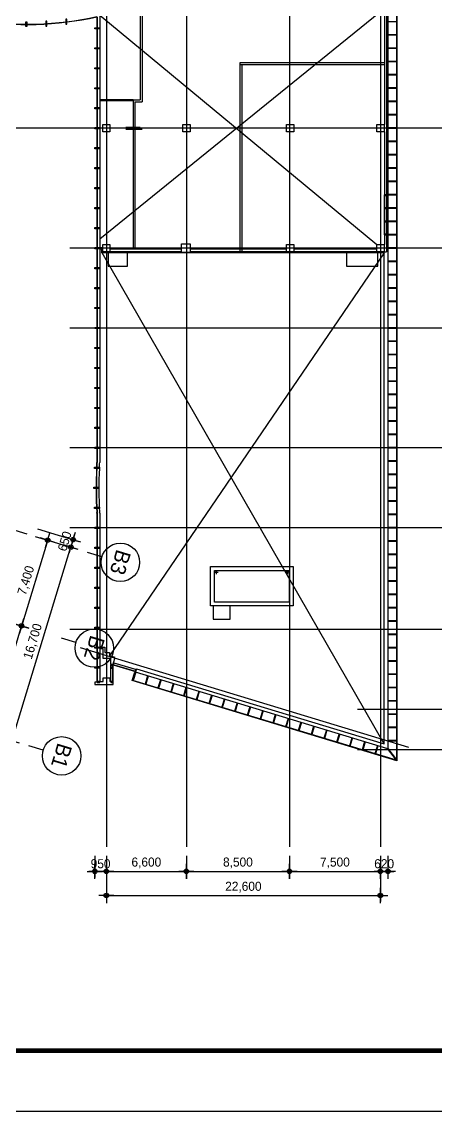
# Model space of a CAD drawing. Header units: metres. Extents: x 630750 to 860239, y 578133 to 726633.
# Drawn here: x 740933 to 775105, y 578133 to 668101 of the extents above; entities that cross this region are included whole.
import ezdxf
from ezdxf.enums import TextEntityAlignment as Align

# ---------------------------------------------------------------- set-up
doc = ezdxf.new("R2010")
doc.units = ezdxf.units.M
doc.header["$LTSCALE"] = 300
doc.linetypes.add('CEN', pattern=[62, 60, -1, 0, -1])
doc.layers.get('Defpoints').update_dxf_attribs({"color": 8})
for name, color, linetype in [('001dmp-FORM', 7, 'Continuous'), ('A-AL', 6, 'Continuous'), ('A-CEN', 1, 'CEN'), ('A-CEN-1', 1, 'Continuous'), ('A-CIRC', 6, 'Continuous'), ('A-CON', 2, 'Continuous'), ('A-DIM', 7, 'Continuous'), ('A-ELE-4', 4, 'Continuous'), ('A-GRID-DIMS', 14, 'Continuous'), ('A-HAT-1', 9, 'Continuous'), ('A-WAL-BLK', 3, 'Continuous'), ('A-WAL-DW', 7, 'Continuous'), ('A-WIN-GLASS', 4, 'Continuous'), ('AL', 4, 'Continuous'), ('DIM', 7, 'Continuous'), ('STL1', 4, 'Continuous'), ('WID', 4, 'Continuous'), ('외장그레이팅', 4, 'Continuous'), ('특수설계 영역', 225, 'Continuous'), ('프레임', 5, 'Continuous')]:
    doc.layers.add(name, color=color, linetype=linetype)
doc.styles.add('TEXT(돋음)', font='')
doc.styles.add('돋움', font='')
doc.styles.get('TEXT(돋음)').set_extended_font_data('Dotum')
doc.styles.get('돋움').set_extended_font_data('Dotum')
doc.dimstyles.new('DIM250', dxfattribs={"dimscale": 250, "dimtxt": 3, "dimasz": 1, "dimexe": 2, "dimexo": 3, "dimgap": 1, "dimtad": 1, "dimdec": 0, "dimzin": 0, "dimdsep": 46, "dimlunit": 6, "dimtxsty": 'TEXT(돋음)', "dimblk": 'Z_DOT', "dimcen": 2.5, "dimdle": 2, "dimclrd": 256, "dimclre": 256, "dimclrt": 3, "dimadec": 0, "dimazin": 0, "dimtfac": 1, "dimtdec": 0, "dimtix": 1, "dimtmove": 2, "dimatfit": 3, "dimldrblk": 'Z_DOT', "dimfxl": 1, "dimtolj": 1, "dimtzin": 0, "dimarcsym": 0})

# ---------------------------------------------------------------- blocks, each defined once
blk = doc.blocks.new('Z_DOT')
at = {"layer": 'DIM', "color": 7}
for p, q in [((-2.5, 0), (2.5, 0)), ((0, -2.5), (0, 2.5))]:
    blk.add_line(p, q, dxfattribs=at)
for radius in [0.75, 0.375]:
    blk.add_circle((0, 0), radius, dxfattribs=at)
blk = doc.blocks.new('*D77')
at = {"layer": 'A-DIM', "lineweight": -2, "transparency": 16777216}
for p, q in [((770504, 599220), (770504, 597442)), ((771125, 599220), (771125, 597442)), ((770254, 597942), (770004, 597942)), ((770504, 597942), (771125, 597942)), ((771375, 597942), (771625, 597942))]:
    blk.add_line(p, q, dxfattribs=at)
at = {"layer": 'Defpoints', "color": 0, "transparency": 16777216}
for p in [(770504, 599970), (771125, 599970), (771125, 597942)]:
    blk.add_point(p, dxfattribs=at)
at = {"layer": 'A-DIM', "lineweight": -2, "transparency": 16777216, "xscale": 250, "yscale": 250, "zscale": 250}
blk.add_blockref('Z_DOT', (770504, 597942), dxfattribs=at)
at = {"layer": 'A-DIM', "lineweight": -2, "transparency": 16777216, "xscale": 250, "yscale": 250, "zscale": 250, "rotation": 180}
blk.add_blockref('Z_DOT', (771125, 597942), dxfattribs=at)
at = {"layer": 'A-DIM', "color": 3, "transparency": 16777216, "insert": (770814, 598567), "char_height": 750, "attachment_point": 5, "style": 'TEXT(돋음)'}
blk.add_mtext('\\A1;620', dxfattribs=at)
blk = doc.blocks.new('*D44')
at = {"layer": 'A-DIM', "lineweight": -2, "transparency": 16777216}
for p, q in [((746954, 599220), (746954, 597442)), ((747904, 599220), (747904, 597442)), ((746704, 597942), (746454, 597942)), ((747904, 597942), (746954, 597942)), ((748154, 597942), (748404, 597942))]:
    blk.add_line(p, q, dxfattribs=at)
at = {"layer": 'Defpoints', "color": 0, "transparency": 16777216}
for p in [(746954, 599970), (747904, 599970), (746954, 597942)]:
    blk.add_point(p, dxfattribs=at)
at = {"layer": 'A-DIM', "lineweight": -2, "transparency": 16777216, "xscale": 250, "yscale": 250, "zscale": 250}
blk.add_blockref('Z_DOT', (746954, 597942), dxfattribs=at)
at = {"layer": 'A-DIM', "lineweight": -2, "transparency": 16777216, "xscale": 250, "yscale": 250, "zscale": 250, "rotation": 180}
blk.add_blockref('Z_DOT', (747904, 597942), dxfattribs=at)
at = {"layer": 'A-DIM', "color": 3, "transparency": 16777216, "insert": (747429, 598567), "char_height": 750, "attachment_point": 5, "style": 'TEXT(돋음)'}
blk.add_mtext('\\A1;950', dxfattribs=at)
blk = doc.blocks.new('*D45')
at = {"layer": 'A-DIM', "lineweight": -2, "transparency": 16777216}
for p, q in [((747904, 599220), (747904, 597442)), ((754504, 599220), (754504, 597442)), ((748154, 597942), (754254, 597942))]:
    blk.add_line(p, q, dxfattribs=at)
at = {"layer": 'Defpoints', "color": 0, "transparency": 16777216}
for p in [(747904, 599970), (754504, 599970), (754504, 597942)]:
    blk.add_point(p, dxfattribs=at)
at = {"layer": 'A-DIM', "lineweight": -2, "transparency": 16777216, "xscale": 250, "yscale": 250, "zscale": 250, "rotation": 180}
blk.add_blockref('Z_DOT', (747904, 597942), dxfattribs=at)
at = {"layer": 'A-DIM', "lineweight": -2, "transparency": 16777216, "xscale": 250, "yscale": 250, "zscale": 250}
blk.add_blockref('Z_DOT', (754504, 597942), dxfattribs=at)
at = {"layer": 'A-DIM', "color": 3, "transparency": 16777216, "insert": (751204, 598639), "char_height": 750, "attachment_point": 5, "style": 'TEXT(돋음)'}
blk.add_mtext('\\A1;6,600', dxfattribs=at)
blk = doc.blocks.new('*D46')
at = {"layer": 'A-DIM', "lineweight": -2, "transparency": 16777216}
for p, q in [((747904, 599220), (747904, 595442)), ((770504, 599220), (770504, 595442)), ((748154, 595942), (770254, 595942))]:
    blk.add_line(p, q, dxfattribs=at)
at = {"layer": 'Defpoints', "color": 0, "transparency": 16777216}
for p in [(747904, 599970), (770504, 599970), (770504, 595942)]:
    blk.add_point(p, dxfattribs=at)
at = {"layer": 'A-DIM', "lineweight": -2, "transparency": 16777216, "xscale": 250, "yscale": 250, "zscale": 250, "rotation": 180}
blk.add_blockref('Z_DOT', (747904, 595942), dxfattribs=at)
at = {"layer": 'A-DIM', "lineweight": -2, "transparency": 16777216, "xscale": 250, "yscale": 250, "zscale": 250}
blk.add_blockref('Z_DOT', (770504, 595942), dxfattribs=at)
at = {"layer": 'A-DIM', "color": 3, "transparency": 16777216, "insert": (759204, 596639), "char_height": 750, "attachment_point": 5, "style": 'TEXT(돋음)'}
blk.add_mtext('\\A1;22,600', dxfattribs=at)
blk = doc.blocks.new('*D47')
at = {"layer": 'A-DIM', "lineweight": -2, "transparency": 16777216}
for p, q in [((754504, 599220), (754504, 597442)), ((763004, 599220), (763004, 597442)), ((754754, 597942), (762754, 597942))]:
    blk.add_line(p, q, dxfattribs=at)
at = {"layer": 'Defpoints', "color": 0, "transparency": 16777216}
for p in [(754504, 599970), (763004, 599970), (763004, 597942)]:
    blk.add_point(p, dxfattribs=at)
at = {"layer": 'A-DIM', "lineweight": -2, "transparency": 16777216, "xscale": 250, "yscale": 250, "zscale": 250, "rotation": 180}
blk.add_blockref('Z_DOT', (754504, 597942), dxfattribs=at)
at = {"layer": 'A-DIM', "lineweight": -2, "transparency": 16777216, "xscale": 250, "yscale": 250, "zscale": 250}
blk.add_blockref('Z_DOT', (763004, 597942), dxfattribs=at)
at = {"layer": 'A-DIM', "color": 3, "transparency": 16777216, "insert": (758754, 598639), "char_height": 750, "attachment_point": 5, "style": 'TEXT(돋음)'}
blk.add_mtext('\\A1;8,500', dxfattribs=at)
blk = doc.blocks.new('*D48')
at = {"layer": 'A-DIM', "lineweight": -2, "transparency": 16777216}
for p, q in [((763004, 599220), (763004, 597442)), ((770504, 599220), (770504, 597442)), ((763254, 597942), (770254, 597942))]:
    blk.add_line(p, q, dxfattribs=at)
at = {"layer": 'Defpoints', "color": 0, "transparency": 16777216}
for p in [(763004, 599970), (770504, 599970), (770504, 597942)]:
    blk.add_point(p, dxfattribs=at)
at = {"layer": 'A-DIM', "lineweight": -2, "transparency": 16777216, "xscale": 250, "yscale": 250, "zscale": 250, "rotation": 180}
blk.add_blockref('Z_DOT', (763004, 597942), dxfattribs=at)
at = {"layer": 'A-DIM', "lineweight": -2, "transparency": 16777216, "xscale": 250, "yscale": 250, "zscale": 250}
blk.add_blockref('Z_DOT', (770504, 597942), dxfattribs=at)
at = {"layer": 'A-DIM', "color": 3, "transparency": 16777216, "insert": (766754, 598639), "char_height": 750, "attachment_point": 5, "style": 'TEXT(돋음)'}
blk.add_mtext('\\A1;7,500', dxfattribs=at)
blk = doc.blocks.new('*U11')
blk.add_line((0, 5), (0, 0))
blk.add_circle((0, 11.35), 6.35)
at = {"color": 3, "style": '돋움'}
blk.add_attdef('NO', text='', height=5, dxfattribs=at).set_placement((0, 11.35), align=Align.MIDDLE_CENTER)
blk = doc.blocks.new('*D57')
at = {"layer": 'A-DIM', "lineweight": -2, "transparency": 16777216}
for p, q in [((742030, 625605), (743538, 625147)), ((742987, 625053), (740984, 618450)), ((739881, 618524), (741389, 618066))]:
    blk.add_line(p, q, dxfattribs=at)
at = {"layer": 'Defpoints', "color": 0, "transparency": 16777216}
for p in [(741312, 625823), (739164, 618741), (740911, 618211)]:
    blk.add_point(p, dxfattribs=at)
at = {"layer": 'A-DIM', "lineweight": -2, "transparency": 16777216, "xscale": 250, "yscale": 250, "zscale": 250}
for p, rotation in [((743060, 625292), 73.12000000000005), ((740911, 618211), 253.1200000000001)]:
    blk.add_blockref('Z_DOT', p, dxfattribs=dict(at, rotation=rotation))
at = {"layer": 'A-DIM', "color": 3, "transparency": 16777216, "insert": (741318, 621954), "char_height": 750, "attachment_point": 5, "rotation": 73.12, "style": 'TEXT(돋음)'}
blk.add_mtext('\\A1;7,400', dxfattribs=at)
blk = doc.blocks.new('*D58')
at = {"layer": 'A-DIM', "lineweight": -2, "transparency": 16777216}
for p, q in [((739881, 618524), (741389, 618066)), ((740838, 617972), (738283, 609551)), ((737181, 609624), (738689, 609167))]:
    blk.add_line(p, q, dxfattribs=at)
at = {"layer": 'Defpoints', "color": 0, "transparency": 16777216}
for p in [(739164, 618741), (736463, 609842), (738211, 609312)]:
    blk.add_point(p, dxfattribs=at)
at = {"layer": 'A-DIM', "lineweight": -2, "transparency": 16777216, "xscale": 250, "yscale": 250, "zscale": 250}
for p, rotation in [((740911, 618211), 73.12000000000221), ((738211, 609312), 253.1200000000022)]:
    blk.add_blockref('Z_DOT', p, dxfattribs=dict(at, rotation=rotation))
at = {"layer": 'A-DIM', "color": 3, "transparency": 16777216, "insert": (738893, 613964), "char_height": 750, "attachment_point": 5, "rotation": 73.12, "style": 'TEXT(돋음)'}
blk.add_mtext('\\A1;9,300', dxfattribs=at)
blk = doc.blocks.new('*D59')
at = {"layer": 'A-DIM', "lineweight": -2, "transparency": 16777216}
for p, q in [((742030, 625605), (745452, 624566)), ((740197, 608970), (744901, 624472)), ((737181, 609624), (740603, 608586))]:
    blk.add_line(p, q, dxfattribs=at)
at = {"layer": 'Defpoints', "color": 0, "transparency": 16777216}
for p in [(741312, 625823), (744974, 624712), (736463, 609842)]:
    blk.add_point(p, dxfattribs=at)
at = {"layer": 'A-DIM', "lineweight": -2, "transparency": 16777216, "xscale": 250, "yscale": 250, "zscale": 250}
for p, rotation in [((744974, 624712), 73.11999999999823), ((740124, 608731), 253.1199999999982)]:
    blk.add_blockref('Z_DOT', p, dxfattribs=dict(at, rotation=rotation))
at = {"layer": 'A-DIM', "color": 3, "transparency": 16777216, "insert": (741881, 616924), "char_height": 750, "attachment_point": 5, "rotation": 73.12, "style": 'TEXT(돋음)'}
blk.add_mtext('\\A1;16,700', dxfattribs=at)
blk = doc.blocks.new('*D60')
at = {"layer": 'A-DIM', "lineweight": -2, "transparency": 16777216}
for p, q in [((742219, 626227), (745641, 625188)), ((742030, 625605), (745452, 624566)), ((745162, 625334), (744974, 624712)), ((745235, 625573), (745308, 625812)), ((744901, 624472), (744828, 624233))]:
    blk.add_line(p, q, dxfattribs=at)
at = {"layer": 'Defpoints', "color": 0, "transparency": 16777216}
for p in [(741501, 626445), (741312, 625823), (744974, 624712)]:
    blk.add_point(p, dxfattribs=at)
at = {"layer": 'A-DIM', "lineweight": -2, "transparency": 16777216, "xscale": 250, "yscale": 250, "zscale": 250}
for p, rotation in [((744974, 624712), 73.11999999998278), ((745162, 625334), 253.1199999999828)]:
    blk.add_blockref('Z_DOT', p, dxfattribs=dict(at, rotation=rotation))
at = {"layer": 'A-DIM', "color": 3, "transparency": 16777216, "insert": (744469, 625204), "char_height": 750, "attachment_point": 5, "rotation": 73.12, "style": 'TEXT(돋음)'}
blk.add_mtext('\\A1;650', dxfattribs=at)
blk = doc.blocks.new('xref-sheet(건축)')
at = {"layer": '001dmp-FORM', "color": 30}
blk.add_lwpolyline([(8410, 5940), (0, 5940), (0, 0), (8410, 0)], close=True, dxfattribs=at)
at = {"layer": '001dmp-FORM', "const_width": 15}
blk.add_lwpolyline([(300, 200), (300, 5740), (8210, 5740), (8210, 200)], close=True, dxfattribs=at)

msp = doc.modelspace()

# ---------------------------------------------------------------- linework, layer by layer
for points in [[(741354.4, 667699.1), (741254.4, 667699.1), (741254.4, 668099.1), (741354.4, 668099.1)], [(742904.4, 667753), (743004.4, 667753), (743004.4, 668153), (742904.4, 668153)], [(744554.4, 667911.8), (744654.4, 667911.8), (744654.4, 668311.8), (744554.4, 668311.8)], [(746955, 667510.3), (746955, 667610.3), (747355, 667610.3), (747355, 667510.3)], [(746955, 665860.3), (746955, 665960.3), (747355, 665960.3), (747355, 665860.3)], [(746955, 664210.3), (746955, 664310.3), (747355, 664310.3), (747355, 664210.3)], [(746955, 662560.3), (746955, 662660.3), (747355, 662660.3), (747355, 662560.3)], [(746955, 660910.3), (746955, 661010.3), (747355, 661010.3), (747355, 660910.3)], [(746955, 659260.3), (746955, 659360.3), (747355, 659360.3), (747355, 659260.3)], [(746955, 657610.3), (746955, 657710.3), (747355, 657710.3), (747355, 657610.3)], [(746955, 655960.3), (746955, 656060.3), (747355, 656060.3), (747355, 655960.3)], [(746955, 654310.3), (746955, 654410.3), (747355, 654410.3), (747355, 654310.3)], [(746955, 652660.3), (746955, 652760.3), (747355, 652760.3), (747355, 652660.3)], [(746955, 651010.3), (746955, 651110.3), (747355, 651110.3), (747355, 651010.3)], [(746955, 649360.3), (746955, 649460.3), (747355, 649460.3), (747355, 649360.3)], [(746955, 647710.3), (746955, 647810.3), (747355, 647810.3), (747355, 647710.3)], [(746955, 646060.3), (746955, 646160.3), (747355, 646160.3), (747355, 646060.3)], [(746955, 644410.3), (746955, 644510.3), (747355, 644510.3), (747355, 644410.3)], [(746955, 642760.3), (746955, 642860.3), (747355, 642860.3), (747355, 642760.3)], [(746955, 641110.3), (746955, 641210.3), (747355, 641210.3), (747355, 641110.3)], [(746955, 639460.3), (746955, 639560.3), (747355, 639560.3), (747355, 639460.3)], [(746955, 637810.3), (746955, 637910.3), (747355, 637910.3), (747355, 637810.3)], [(746955, 636160.2), (746955, 636260.2), (747355, 636260.2), (747355, 636160.2)], [(746955, 634510.2), (746955, 634610.2), (747355, 634610.2), (747355, 634510.2)], [(746955, 632860.4), (746955, 632960.4), (747355, 632960.4), (747355, 632860.4)], [(746929.7, 631210.3), (746929.7, 631310.3), (747329.7, 631310.3), (747329.7, 631210.3)], [(746880.4, 629560.2), (746880.4, 629660.2), (747280.4, 629660.2), (747280.4, 629560.2)], [(746928.9, 627910.3), (746928.9, 628010.3), (747328.9, 628010.3), (747328.9, 627910.3)], [(746955, 626260.2), (746955, 626360.2), (747355, 626360.2), (747355, 626260.2)], [(746955, 624610.3), (746955, 624710.3), (747355, 624710.3), (747355, 624610.3)], [(746955, 622960.3), (746955, 623060.3), (747355, 623060.3), (747355, 622960.3)], [(746955, 621310.3), (746955, 621410.3), (747355, 621410.3), (747355, 621310.3)], [(746955, 619660.2), (746955, 619760.2), (747355, 619760.2), (747355, 619660.2)], [(746955, 618010.3), (746955, 618110.3), (747355, 618110.3), (747355, 618010.3)], [(746955, 616360.3), (746955, 616460.3), (747355, 616460.3), (747355, 616360.3)], [(746955, 614710.4), (746955, 614810.4), (747355, 614810.4), (747355, 614710.4)]]:
    msp.add_lwpolyline(points, close=True)
at = {"layer": 'A-AL', "ltscale": 3}
for p, q in [((747354.4, 649460.2), (747604.4, 649460.2)), ((747354.4, 649360.2), (747504.4, 649360.2)), ((747504.4, 649360.2), (747504.4, 649010.2)), ((770824.4, 649010.2), (747504.4, 649010.2))]:
    msp.add_line(p, q, dxfattribs=at)
for points in [[(686631.4, 692130.4), (692833, 671692.9), (692545.4, 671605.6), (686226.3, 692430.2), (771124.4, 692430.2), (771124.4, 608070.5), (750312.2, 614385.8), (750399.2, 614672.9), (770824.4, 608475), (770824.4, 649010.2)], [(686631.4, 692130.4), (692833, 671692.9), (692545.4, 671605.6), (686226.3, 692430.2), (771124.4, 692430.2), (771124.4, 608070.5), (750312.2, 614385.8), (750399.2, 614672.9), (770824.4, 608475), (770824.4, 649010.2)], [(770725, 683960.2), (770725, 669610.2), (747504.4, 669610.2), (747504.4, 668912.1), (747355, 668912.1), (747355, 667926.1)]]:
    msp.add_lwpolyline(points, dxfattribs=at)
at = {"layer": 'A-CEN'}
for p, q in [((756809.9, 622650.2), (757118.9, 622650.2)), ((756964.4, 622804.7), (756964.4, 622495.7)), ((762998.9, 622650.2), (762689.9, 622650.2)), ((762844.4, 622804.7), (762844.4, 622495.7))]:
    msp.add_line(p, q, dxfattribs=at)
at = {"layer": 'A-CEN-1', "linetype": 'Continuous'}
for p, q in [((747904.4, 706258.8), (747904.4, 599969.6)), ((754504.4, 706258.8), (754504.4, 599969.6)), ((763004.4, 706258.8), (763004.4, 599969.6)), ((770504.4, 706258.8), (770504.4, 599969.6)), ((795684.5, 659310.2), (657202.6, 659310.2)), ((795684.5, 649410.2), (744904.4, 649410.2)), ((795684.5, 642810.2), (744904.4, 642810.2)), ((694392.6, 640060), (741351.2, 625810.8)), ((795684.5, 632910.2), (744904.4, 632910.2)), ((795684.5, 626310.2), (744904.4, 626310.2)), ((795684.5, 617910.2), (744904.4, 617910.2)), ((745745.4, 616419.5), (772810.3, 608206.8)), ((795684.5, 611310.2), (768618.9, 611310.2)), ((795684.6, 607989.6), (768618.9, 607989.6))]:
    msp.add_line(p, q, dxfattribs=at)
at = {"layer": 'A-CIRC'}
for centre in [(756964.4, 622650.2), (762844.4, 622650.2)]:
    msp.add_circle(centre, 50, dxfattribs=at)
at = {"layer": 'A-CON'}
for points in [[(747604.4, 659610.2), (748204.4, 659610.2), (748204.4, 659010.2), (747604.4, 659010.2)], [(754204.4, 659610.2), (754804.4, 659610.2), (754804.4, 659010.2), (754204.4, 659010.2)], [(762754.4, 659610.2), (763354.4, 659610.2), (763354.4, 659010.2), (762754.4, 659010.2)], [(770204.4, 659610.2), (770804.4, 659610.2), (770804.4, 659010.2), (770204.4, 659010.2)], [(747604.4, 649710.2), (748204.4, 649710.2), (748204.4, 649110.2), (747604.4, 649110.2)], [(754104.4, 649760.2), (754804.4, 649760.2), (754804.4, 649060.2), (754104.4, 649060.2)], [(762754.4, 649710.2), (763354.4, 649710.2), (763354.4, 649110.2), (762754.4, 649110.2)], [(770204.4, 649710.2), (770804.4, 649710.2), (770804.4, 649110.2), (770204.4, 649110.2)]]:
    msp.add_lwpolyline(points, close=True, dxfattribs=at)
at = {"layer": 'A-ELE-4', "color": 3}
for points in [[(756504.4, 623110.2), (763304.4, 623110.2), (763304.4, 619860.2), (756504.4, 619860.2)], [(756814.4, 622800.2), (762994.4, 622800.2), (762994.4, 620170.2), (756814.4, 620170.2)]]:
    msp.add_lwpolyline(points, close=True, dxfattribs=at)
at = {"layer": 'A-HAT-1'}
for p, q in [((770504.4, 668910.2), (747355, 650147.2)), ((747355, 668653.3), (770204.4, 649710.2))]:
    msp.add_line(p, q, dxfattribs=at)
at = {"layer": 'A-HAT-1', "color": 8}
for p, q in [((770824.4, 608475), (747554.4, 649010.2)), ((770824.4, 649010.2), (748154.4, 615751.2))]:
    msp.add_line(p, q, dxfattribs=at)
at = {"layer": 'A-WAL-BLK'}
for p, q in [((754104.4, 649310.2), (748204.4, 649310.2)), ((754104.4, 649110.2), (748204.4, 649110.2)), ((762754.4, 649310.2), (754804.4, 649310.2)), ((762754.4, 649110.2), (754804.4, 649110.2)), ((770204.4, 649310.2), (763354.4, 649310.2)), ((770204.4, 649110.2), (763354.4, 649110.2))]:
    msp.add_line(p, q, dxfattribs=at)
at = {"layer": 'A-WAL-DW'}
for p, q in [((750704.4, 669110.2, 0), (750704.4, 661660.2, 0)), ((750864.4, 669110.2, 0), (750864.4, 661500.2, 0)), ((770854.4, 668910.2), (770854.4, 659610.2)), ((771004.4, 669060.4), (771004.4, 649110.4)), ((758904.4, 664720.2, 0), (758904.4, 649110.3, 0)), ((770834.4, 664720.2, 0), (758904.4, 664720.2, 0)), ((758904.4, 664560.2, 0), (770834.4, 664560.2, 0)), ((759064.4, 664560.2, 0), (759064.4, 649110.3, 0)), ((750104.4, 661660.2, 0), (750704.4, 661660.2, 0)), ((750104.4, 661660.2, 0), (750104.4, 649310.3, 0)), ((750264.4, 661500.2, 0), (750864.4, 661500.2, 0)), ((750264.4, 661500.2, 0), (750264.4, 649310.3, 0)), ((770804.4, 659610.2), (770854.4, 659610.2)), ((770804.4, 659010.2), (770854.4, 659010.2)), ((770854.4, 659010.2), (770854.4, 649710.2)), ((770804.4, 649710.2), (770854.4, 649710.2)), ((770804.4, 649110.2), (771004.4, 649110.2))]:
    msp.add_line(p, q, dxfattribs=at)
at = {"layer": 'A-WIN-GLASS'}
for p, q in [((747131, 668513.3), (747131, 631701.7)), ((747155, 668513.3), (747155, 631701.4)), ((747131, 627518.9), (747131, 616460.3)), ((747155, 627519.3), (747155, 616460.3)), ((747131, 616360.3), (747131, 614810.4)), ((747155, 616360.3), (747155, 614810.4)), ((747131, 614710.4), (747131, 613580.2)), ((747155, 614710.4), (747155, 613617.7)), ((748454.4, 614997.9), (748430.4, 614997.9)), ((748430.4, 613580.2), (748430.4, 614967.9)), ((748448.6, 615024.8), (750303.8, 614461.8)), ((748461.4, 615020.9), (748454.4, 614997.9)), ((748454.4, 614997.9), (750296.8, 614438.9)), ((748454.4, 613580.2), (748454.4, 614997.9)), ((750303.3, 614462), (750296.3, 614439)), ((747155, 613580.2), (747131, 613580.2)), ((748430.4, 613580.2), (748454.4, 613580.2))]:
    msp.add_line(p, q, dxfattribs=at)
at = {"layer": 'A-WIN-GLASS', "color": 9}
for p, q in [((747355, 668595.9), (747355, 631698.5)), ((747355, 627522.2), (747355, 613617.7)), ((748274.4, 613617.7), (748274.4, 614967.9)), ((748522.6, 615165.3), (750377.8, 614602.4))]:
    msp.add_line(p, q, dxfattribs=at)
at = {"layer": 'A-WIN-GLASS'}
for points in [[(770855, 653810.2), (771005, 653810.2), (771005, 650510.2), (770855, 650510.2)], [(771005, 653810.2), (770855, 653810.2), (770855, 653760.2), (771005, 653760.2)], [(771005, 652735.2), (770855, 652735.2), (770855, 652685.2), (771005, 652685.2)], [(771005, 651635.2), (770855, 651635.2), (770855, 651585.2), (771005, 651585.2)], [(771005, 650560.2), (770855, 650560.2), (770855, 650510.2), (771005, 650510.2)], [(748430.4, 615027.9), (748274.4, 615027.9), (748274.4, 614967.9), (748430.4, 614967.9)], [(748430.4, 614790.4), (748274.4, 614790.4), (748274.4, 614730.4), (748430.4, 614730.4)], [(748535.4, 615161.5), (748478, 615178.9), (748432.7, 615029.6), (748490.1, 615012.2)], [(750377.3, 614602.5), (750319.9, 614620), (750274.6, 614470.7), (750332, 614453.3)], [(747355, 613617.7), (747155, 613617.7), (747155, 613542.7), (747355, 613542.7)], [(748430.4, 613617.7), (748274.4, 613617.7), (748274.4, 613542.7), (748430.4, 613542.7)]]:
    msp.add_lwpolyline(points, close=True, dxfattribs=at)
at = {"layer": 'A-WIN-GLASS', "color": 7}
for points in [[(748054.4, 649010.3), (748054.4, 647910.2), (749654.4, 647910.2), (749654.4, 649010.3)], [(767704.4, 649010.3), (767704.4, 647910.2), (770304.4, 647910.2), (770304.4, 649010.3)], [(756704.4, 619860.2), (756704.4, 618760.2), (758104.4, 618760.2), (758104.4, 619860.2)]]:
    msp.add_lwpolyline(points, dxfattribs=at)
at = {"layer": 'A-WIN-GLASS'}
for centre, radius, start, end in [((741304.4, 694910.2), 27032.7, 261.033396, 282.44708), ((741304.4, 694910.2), 27008.7, 261.033396, 282.447369), ((739878, 631910.4), 7256, 354.779393, 358.352107), ((739878, 631910.4), 7280, 354.782536, 358.354825), ((775405, 629610.4), 28348.6, 176.683957, 184.09231), ((775405, 629610.4), 28324.6, 176.684764, 184.093116), ((739878, 627310.4), 7256, 1.623078, 2.187273), ((739878, 627310.4), 7280, 1.623078, 2.190417)]:
    msp.add_arc(centre, radius, start, end, dxfattribs=at)
at = {"layer": 'A-WIN-GLASS', "color": 9}
for centre, radius, start, end in [((739878, 631910.4), 7480, 354.808187, 358.376922), ((775405, 629610.4), 28124.6, 176.69147, 184.099824), ((739878, 627310.4), 7480, 1.623078, 2.216074)]:
    msp.add_arc(centre, radius, start, end, dxfattribs=at)
at = {"layer": 'AL'}
for p, q in [((747355, 616465.2), (747789.4, 616465.2)), ((747355, 616355.2), (747654.4, 616355.2)), ((747654.4, 615514.4), (747654.4, 616355.2)), ((747789.4, 616465.2), (747789.4, 616014.4)), ((748274.4, 615514.4), (747654.4, 615514.4)), ((748638.4, 615604.3), (748154.4, 615751.2)), ((748274.4, 615027.9), (748274.4, 615514.4)), ((748506.7, 615170.2), (748638.4, 615604.3)), ((747355, 613617.7), (747654.4, 613617.7)), ((747654.4, 613617.7), (747654.4, 613910.2)), ((747654.4, 613910.2), (748198.4, 613910.2)), ((748198.4, 613910.2), (748198.4, 613617.7)), ((748274.4, 613617.7), (748198.4, 613617.7))]:
    msp.add_line(p, q, dxfattribs=at)
msp.add_lwpolyline([(747789.4, 616014.4), (748154.4, 616014.4), (748154.4, 615751.2)], dxfattribs=at)
at = {"layer": 'STL1'}
for p, q in [((747155, 613570.2), (746954.4, 613570.2)), ((746954.4, 613570.2), (746954.4, 613360.2)), ((746954.4, 613360.2), (748454.4, 613360.2)), ((748430.4, 613570.2), (748454.4, 613570.2)), ((748454.4, 613360.2), (748454.4, 613570.2))]:
    msp.add_line(p, q, dxfattribs=at)
at = {"layer": 'WID'}
for p, q in [((750104.4, 661660.2), (747355, 661660.2)), ((750104.4, 661560.2), (747355, 661560.2))]:
    msp.add_line(p, q, dxfattribs=at)
at = {"layer": '외장그레이팅'}
for p, q in [((771834.4, 690110.2, 0), (771834.4, 607113.1, 0)), ((771864.4, 690140.2, 0), (771864.4, 607072.6, 0)), ((750039.3, 613695.3, 0), (750248.5, 614384.5, 0)), ((771864.4, 607072.6, 0), (750039.3, 613695.3, 0)), ((750076.7, 613715.3, 0), (750277.2, 614375.8, 0)), ((771834.4, 607113.1, 0), (750076.7, 613715.3, 0)), ((750277.2, 614375.8), (750248.5, 614384.6)), ((750277.2, 614375.8, 0), (750248.5, 614384.5, 0))]:
    msp.add_line(p, q, dxfattribs=at)
at = {"layer": '특수설계 영역'}
for p, q in [((749504.4, 659385.3), (750704.4, 659385.3)), ((749504.4, 659235.3), (750854.4, 659235.3))]:
    msp.add_line(p, q, dxfattribs=at)
at = {"layer": '프레임'}
for p, q in [((771834.4, 668085.2, 0), (771124.4, 668085.2, 0)), ((771834.4, 667035.2, 0), (771124.4, 667035.2, 0)), ((771834.4, 666985.2, 0), (771124.4, 666985.2, 0)), ((771834.4, 665935.2, 0), (771124.4, 665935.2, 0)), ((771834.4, 665885.2, 0), (771124.4, 665885.2, 0)), ((771834.4, 664835.2, 0), (771124.4, 664835.2, 0)), ((771834.4, 664785.2, 0), (771124.4, 664785.2, 0)), ((771834.4, 663735.2, 0), (771124.4, 663735.2, 0)), ((771834.4, 663685.2, 0), (771124.4, 663685.2, 0)), ((771834.4, 662635.2, 0), (771124.4, 662635.2, 0)), ((771834.4, 662585.2, 0), (771124.4, 662585.2, 0)), ((771834.4, 661535.2, 0), (771124.4, 661535.2, 0)), ((771834.4, 661485.2, 0), (771124.4, 661485.2, 0)), ((771834.4, 660435.2, 0), (771124.4, 660435.2, 0)), ((771834.4, 660385.2, 0), (771124.4, 660385.2, 0)), ((771834.4, 659335.2, 0), (771124.4, 659335.2, 0)), ((771834.4, 659285.2, 0), (771124.4, 659285.2, 0)), ((771834.4, 658235.2, 0), (771124.4, 658235.2, 0)), ((771834.4, 658185.2, 0), (771124.4, 658185.2, 0)), ((771834.4, 657135.2, 0), (771124.4, 657135.2, 0)), ((771834.4, 657085.2, 0), (771124.4, 657085.2, 0)), ((771834.4, 656035.2, 0), (771124.4, 656035.2, 0)), ((771834.4, 655985.2, 0), (771124.4, 655985.2, 0)), ((771834.4, 654935.2, 0), (771124.4, 654935.2, 0)), ((771834.4, 654885.2, 0), (771124.4, 654885.2, 0)), ((771834.4, 653835.2, 0), (771124.4, 653835.2, 0)), ((771834.4, 653785.2, 0), (771124.4, 653785.2, 0)), ((771834.4, 652735.2, 0), (771124.4, 652735.2, 0)), ((771834.4, 652685.2, 0), (771124.4, 652685.2, 0)), ((771834.4, 651635.2, 0), (771124.4, 651635.2, 0)), ((771834.4, 651585.2, 0), (771124.4, 651585.2, 0)), ((771834.4, 650535.2, 0), (771124.4, 650535.2, 0)), ((771834.4, 650485.2, 0), (771124.4, 650485.2, 0)), ((771834.4, 649435.2, 0), (771124.4, 649435.2, 0)), ((771834.4, 649385.2, 0), (771124.4, 649385.2, 0)), ((771834.4, 648335.2, 0), (771124.4, 648335.2, 0)), ((771834.4, 648285.2, 0), (771124.4, 648285.2, 0)), ((771834.4, 647235.2, 0), (771124.4, 647235.2, 0)), ((771834.4, 647185.2, 0), (771124.4, 647185.2, 0)), ((771834.4, 646135.2, 0), (771124.4, 646135.2, 0)), ((771834.4, 646085.2, 0), (771124.4, 646085.2, 0)), ((771834.4, 645035.2, 0), (771124.4, 645035.2, 0)), ((771834.4, 644985.2, 0), (771124.4, 644985.2, 0)), ((771834.4, 643935.2, 0), (771124.4, 643935.2, 0)), ((771834.4, 643885.2, 0), (771124.4, 643885.2, 0)), ((771834.4, 642835.2, 0), (771124.4, 642835.2, 0)), ((771834.4, 642785.2, 0), (771124.4, 642785.2, 0)), ((771834.4, 641735.2, 0), (771124.4, 641735.2, 0)), ((771834.4, 641685.2, 0), (771124.4, 641685.2, 0)), ((771834.4, 640635.2, 0), (771124.4, 640635.2, 0)), ((771834.4, 640585.2, 0), (771124.4, 640585.2, 0)), ((771834.4, 639535.2, 0), (771124.4, 639535.2, 0)), ((771834.4, 639485.2, 0), (771124.4, 639485.2, 0)), ((771834.4, 638435.2, 0), (771124.4, 638435.2, 0)), ((771834.4, 638385.2, 0), (771124.4, 638385.2, 0)), ((771834.4, 637335.2, 0), (771124.4, 637335.2, 0)), ((771834.4, 637285.2, 0), (771124.4, 637285.2, 0)), ((771834.4, 636235.2, 0), (771124.4, 636235.2, 0)), ((771834.4, 636185.2, 0), (771124.4, 636185.2, 0)), ((771834.4, 635135.2, 0), (771124.4, 635135.2, 0)), ((771834.4, 635085.2, 0), (771124.4, 635085.2, 0)), ((771834.4, 634035.2, 0), (771124.4, 634035.2, 0)), ((771834.4, 633985.2, 0), (771124.4, 633985.2, 0)), ((771834.4, 632935.2, 0), (771124.4, 632935.2, 0)), ((771834.4, 632885.2, 0), (771124.4, 632885.2, 0)), ((771834.4, 631835.2, 0), (771124.4, 631835.2, 0)), ((771834.4, 631785.2, 0), (771124.4, 631785.2, 0)), ((771834.4, 630735.2, 0), (771124.4, 630735.2, 0)), ((771834.4, 630685.2, 0), (771124.4, 630685.2, 0)), ((771834.4, 629635.2, 0), (771124.4, 629635.2, 0)), ((771834.4, 629585.2, 0), (771124.4, 629585.2, 0)), ((771834.4, 628535.2, 0), (771124.4, 628535.2, 0)), ((771834.4, 628485.2, 0), (771124.4, 628485.2, 0)), ((771834.4, 627435.2, 0), (771124.4, 627435.2, 0)), ((771834.4, 627385.2, 0), (771124.4, 627385.2, 0)), ((771834.4, 626335.2, 0), (771124.4, 626335.2, 0)), ((771834.4, 626285.2, 0), (771124.4, 626285.2, 0)), ((771834.4, 625235.2, 0), (771124.4, 625235.2, 0)), ((771834.4, 625185.2, 0), (771124.4, 625185.2, 0)), ((771834.4, 624135.2, 0), (771124.4, 624135.2, 0)), ((771834.4, 624085.2, 0), (771124.4, 624085.2, 0)), ((771834.4, 623035.2, 0), (771124.4, 623035.2, 0)), ((771834.4, 622985.2, 0), (771124.4, 622985.2, 0)), ((771834.4, 621935.2, 0), (771124.4, 621935.2, 0)), ((771834.4, 621885.2, 0), (771124.4, 621885.2, 0)), ((771834.4, 620835.2, 0), (771124.4, 620835.2, 0)), ((771834.4, 620785.2, 0), (771124.4, 620785.2, 0)), ((771834.4, 619735.2, 0), (771124.4, 619735.2, 0)), ((771834.4, 619685.2, 0), (771124.4, 619685.2, 0)), ((771834.4, 618635.2, 0), (771124.4, 618635.2, 0)), ((771834.4, 618585.2, 0), (771124.4, 618585.2, 0)), ((771834.4, 617535.2, 0), (771124.4, 617535.2, 0)), ((771834.4, 617485.2, 0), (771124.4, 617485.2, 0)), ((771834.4, 616435.2, 0), (771124.4, 616435.2, 0)), ((771834.4, 616385.2, 0), (771124.4, 616385.2, 0)), ((771834.4, 615335.2, 0), (771124.4, 615335.2, 0)), ((771834.4, 615285.2, 0), (771124.4, 615285.2, 0)), ((750303.4, 614462.2, 0), (750076.8, 613715.6, 0)), ((750330.7, 614380.2, 0), (750124.6, 613700.8, 0)), ((751311.6, 614082.6, 0), (751105.4, 613403.1, 0)), ((751359.4, 614068, 0), (751153.3, 613388.6, 0)), ((752364.2, 613763.1, 0), (752158, 613083.7, 0)), ((752412, 613748.6, 0), (752205.9, 613069.2, 0)), ((771834.4, 614235.2, 0), (771124.4, 614235.2, 0)), ((771834.4, 614185.2, 0), (771124.4, 614185.2, 0)), ((753416.8, 613443.7, 0), (753210.6, 612764.3, 0)), ((753464.6, 613429.2, 0), (753258.5, 612749.8, 0)), ((754469.4, 613124.3, 0), (754263.2, 612444.9, 0)), ((754517.2, 613109.8, 0), (754311.1, 612430.4, 0)), ((755522, 612804.9, 0), (755315.8, 612125.5, 0)), ((755569.8, 612790.4, 0), (755363.7, 612111, 0)), ((771834.4, 613135.2, 0), (771124.4, 613135.2, 0)), ((771834.4, 613085.2, 0), (771124.4, 613085.2, 0)), ((756574.6, 612485.5, 0), (756368.4, 611806.1, 0)), ((756622.4, 612471, 0), (756416.3, 611791.6, 0)), ((757627.2, 612166.1, 0), (757421, 611486.7, 0)), ((757675.1, 612151.6, 0), (757468.9, 611472.2, 0)), ((758679.8, 611846.7, 0), (758473.7, 611167.3, 0)), ((758727.7, 611832.2, 0), (758521.5, 611152.8, 0)), ((771834.4, 612035.2, 0), (771124.4, 612035.2, 0)), ((771834.4, 611985.2, 0), (771124.4, 611985.2, 0)), ((759732.4, 611527.3, 0), (759526.3, 610847.9, 0)), ((759780.3, 611512.8, 0), (759574.1, 610833.4, 0)), ((760785, 611207.9, 0), (760578.9, 610528.5, 0)), ((760832.9, 611193.4, 0), (760626.7, 610514, 0)), ((761837.6, 610888.5, 0), (761631.5, 610209.1, 0)), ((771834.4, 610935.2, 0), (771124.4, 610935.2, 0)), ((761885.5, 610874, 0), (761679.3, 610194.6, 0)), ((762890.2, 610569.1, 0), (762684.1, 609889.7, 0)), ((762938.1, 610554.6, 0), (762731.9, 609875.2, 0)), ((763942.8, 610249.7, 0), (763736.7, 609570.3, 0)), ((763990.7, 610235.2, 0), (763784.5, 609555.8, 0)), ((771834.4, 610885.2, 0), (771124.4, 610885.2, 0)), ((764995.5, 609930.3, 0), (764789.3, 609250.9, 0)), ((765043.3, 609915.8, 0), (764837.1, 609236.4, 0)), ((766048.1, 609610.9, 0), (765841.9, 608931.5, 0)), ((766095.9, 609596.4, 0), (765889.7, 608917, 0)), ((767100.7, 609291.5, 0), (766894.5, 608612.1, 0)), ((767148.5, 609277, 0), (766942.3, 608597.5, 0)), ((771834.4, 609835.2, 0), (771124.4, 609835.2, 0)), ((771834.4, 609785.2, 0), (771124.4, 609785.2, 0)), ((768153.3, 608972.1, 0), (767947.1, 608292.7, 0)), ((768201.1, 608957.6, 0), (767995, 608278.1, 0)), ((769205.9, 608652.7, 0), (768999.7, 607973.3, 0)), ((769253.7, 608638.1, 0), (769047.6, 607958.7, 0)), ((770258.5, 608333.3, 0), (770052.3, 607653.9, 0)), ((770306.3, 608318.7, 0), (770100.2, 607639.3, 0)), ((771834.4, 608735.2, 0), (771124.4, 608735.2, 0)), ((771834.4, 608685.2, 0), (771124.4, 608685.2, 0)), ((771071, 608086.7, 0), (771793.4, 607125.5, 0)), ((771124.4, 608098.9, 0), (771834.4, 607154.2, 0))]:
    msp.add_line(p, q, dxfattribs=at)

# ---------------------------------------------------------------- block references
at = {"xscale": 24.99999125985778, "yscale": 24.9999912364292, "zscale": 24.99999123690949}
msp.add_blockref('xref-sheet(건축)', (630750, 578132.8), dxfattribs=at)
at = {"layer": 'A-GRID-DIMS'}
for p, xscale, yscale, zscale, rotation, values in [((746348.2, 624284.2, 0), 250.0000000000208, 250.0000000000208, 250.0000000000208, 253.1091880893249, {'NO': 'B3'}), ((744199.5, 617203, 0), 250.0000000000208, 250.0000000000208, 250.0000000000208, 253.1091880893249, {'NO': 'B2'}), ((741499.1, 608303.7, 0), 250.0000000000499, 250.0000000000499, 250.0000000000499, 253.109180621508, {'NO': 'B1'})]:
    msp.add_blockref('*U11', p, dxfattribs=dict(at, xscale=xscale, yscale=yscale, zscale=zscale, rotation=rotation)).add_auto_attribs(values)

# ---------------------------------------------------------------- dimensions: what is measured, and where the dimension line sits
at = {"layer": 'A-DIM'}
for p1, p2, distance, picture, middle in [((741501.2, 626444.5, 0), (741312.5, 625822.6, 0), 3826, '*D60', (744469.4, 625204.2, 0)), ((736463.3, 609842.1, 0), (741312.5, 625822.6, 0), -3826, '*D59', (741881.3, 616924, 0)), ((741312.5, 625822.6, 0), (739163.7, 618741.4, 0), 1826, '*D57', (741317.7, 621954.4, 0)), ((739163.7, 618741.4, 0), (736463.3, 609842.1, 0), 1826, '*D58', (738893.1, 613964.1, 0)), ((747904.4, 599969.6), (746954.4, 599969.6), 2027.9, '*D44', (747429.4, 598567.2))]:
    dim = msp.add_aligned_dim(p1=p1, p2=p2, distance=distance, dimstyle='DIM250', override={"dimfxl": 2}, dxfattribs=at)
    dim.commit()
    dim.dimension.update_dxf_attribs({"geometry": picture, "text_midpoint": middle})
for base, p1, p2, picture, middle in [((754504.4, 597941.7), (747904.4, 599969.6), (754504.4, 599969.6), '*D45', (751204.4, 598639.5)), ((770504.4, 595941.7), (747904.4, 599969.6), (770504.4, 599969.6), '*D46', (759204.4, 596639.5)), ((763004.4, 597941.7), (754504.4, 599969.6), (763004.4, 599969.6), '*D47', (758754.4, 598639.5)), ((770504.4, 597941.7), (763004.4, 599969.6), (770504.4, 599969.6), '*D48', (766754.4, 598639.5))]:
    dim = msp.add_linear_dim(base=base, p1=p1, p2=p2, dimstyle='DIM250', dxfattribs=at)
    dim.commit()
    dim.dimension.update_dxf_attribs({"geometry": picture, "text_midpoint": middle})
dim = msp.add_linear_dim(base=(771124.6, 597941.7), p1=(770504.4, 599969.6), p2=(771124.6, 599969.6), dimstyle='DIM250', override={"dimfxl": 2}, dxfattribs=at)
dim.commit()
dim.dimension.update_dxf_attribs({"geometry": '*D77', "text_midpoint": (770814.5, 598567.2)})

doc.saveas('drawing.dxf')
